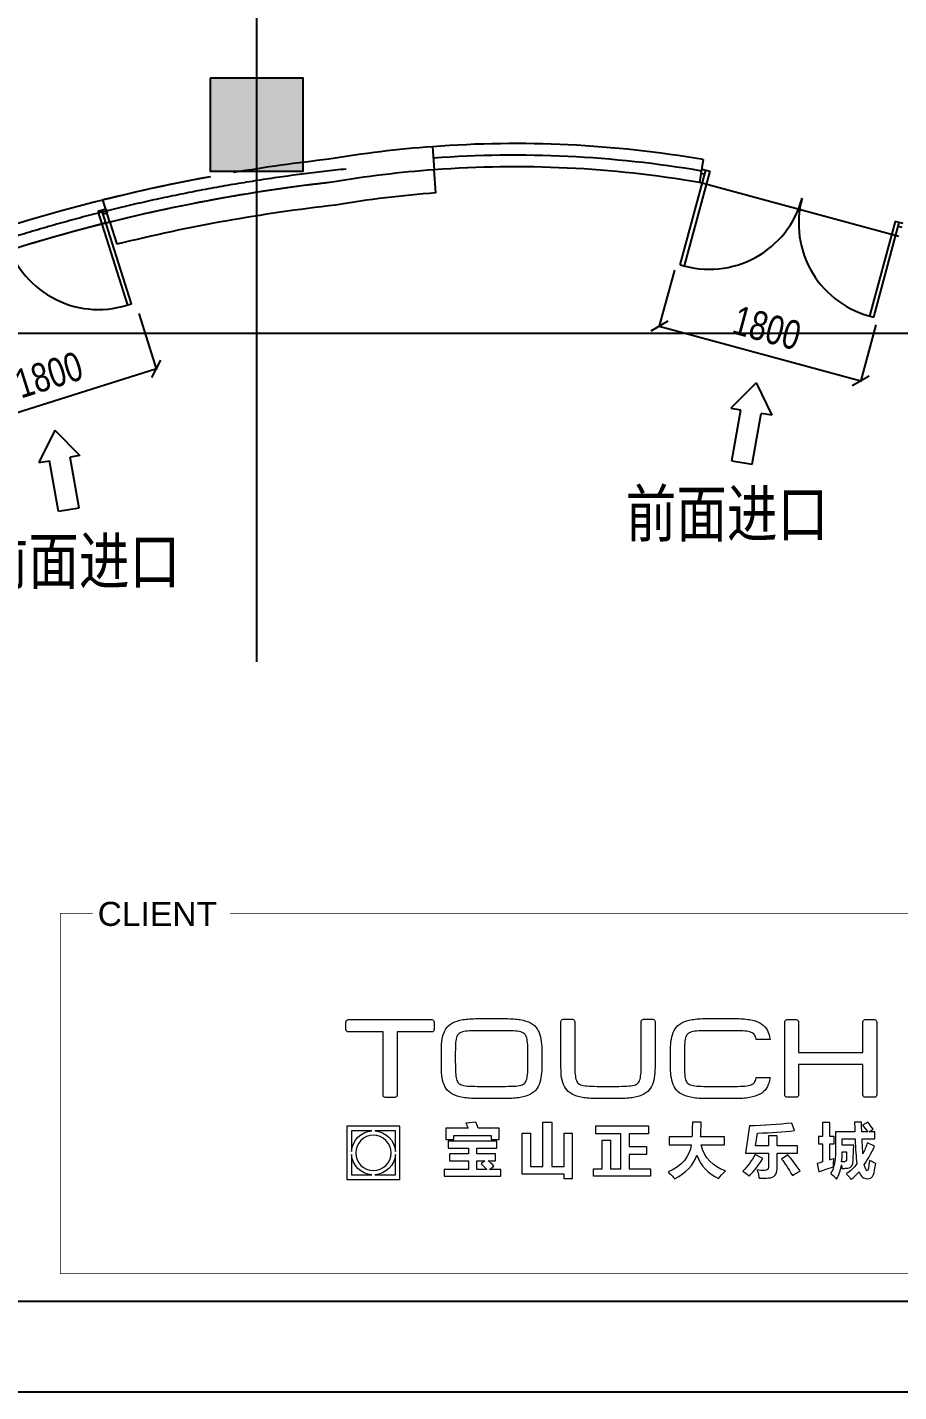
# Model space of a CAD drawing. Extents: x 52040 to 95586, y 96618 to 127411.
# Drawn here: x 68421 to 75936, y 96618 to 108390 of the extents above; entities that cross this region are included whole.
import ezdxf

# ---------------------------------------------------------------- set-up
doc = ezdxf.new("R2010")
doc.units = 0
doc.header["$LTSCALE"] = 1000
doc.linetypes.add('3层防火分区$0$3yCENTER', pattern=[14.5, 10, -1.5, 1.5, -1.5])
doc.linetypes.add('CENTER', pattern=[2, 1.25, -0.25, 0.25, -0.25])
doc.layers.get('Defpoints').update_dxf_attribs({"color": 212})
for name, color, linetype in [('0-土建-墙体', 7, 'Continuous'), ('0-土建-柱', 42, 'Continuous'), ('0-土建-窗', 5, 'Continuous'), ('0-土建-轴线', 12, 'Continuous'), ('0-土建-门窗', 4, 'Continuous'), ('DIM', 3, 'Continuous'), ('图层 1', 7, 'Continuous'), ('新增油烟管井2014-08-06', 2, 'Continuous'), ('轴线', 10, 'CENTER')]:
    doc.layers.add(name, color=color, linetype=linetype)
doc.layers.add('H-外墙百叶', color=3, linetype='Continuous', lineweight=25)
doc.styles.get("Standard").update_dxf_attribs({"font": 'arial.ttf', "width": 0.75})
doc.styles.add('黑体', font='simhei.ttf', dxfattribs={"width": 0.8})
doc.dimstyles.new('DIM-200MM', dxfattribs={"dimtxt": 250, "dimasz": 120, "dimexe": 10, "dimexo": 100, "dimgap": 100, "dimtad": 1, "dimdec": 0, "dimrnd": 5, "dimzin": 1, "dimdsep": 46, "dimtxsty": 'Standard', "dimblk": 'OBLIQUE', "dimcen": 0.5, "dimdle": 1, "dimclrd": 256, "dimclre": 256, "dimclrt": 7, "dimaunit": 1, "dimadec": 0, "dimazin": 0, "dimtfac": 1, "dimtdec": 0, "dimtix": 1, "dimtmove": 2, "dimatfit": 3, "dimfxl": 500, "dimfxlon": 1, "dimtolj": 1, "dimtzin": 1, "dimarcsym": 0})

# ---------------------------------------------------------------- blocks, each defined once
blk = doc.blocks.new('block 38')
at = {"layer": '图层 1', "lineweight": 0}
blk.add_lwpolyline([(116.32, -135.7), (109.08, -135.7), (109.08, -142.94), (116.32, -142.94), (116.32, -135.7), (116.32, -135.7)], dxfattribs=at)
for points, knots in [([(120.65, -121.18), (120.65, -121.18), (109.29, -121.18), (109.29, -121.18), (109.11, -121.18), (108.97, -121.33), (108.97, -121.5), (108.97, -121.5), (108.97, -122.53), (108.97, -122.53), (108.97, -122.7), (109.11, -122.84), (109.29, -122.84), (109.29, -122.84), (113.98, -122.84), (113.98, -122.84), (113.98, -122.84), (114, -122.85), (114.02, -122.85), (114.02, -122.85), (114.02, -131.45), (114.02, -131.45), (114.02, -131.63), (114.16, -131.77), (114.34, -131.77), (114.34, -131.77), (115.6, -131.77), (115.6, -131.77), (115.78, -131.77), (115.92, -131.63), (115.92, -131.45), (115.92, -131.45), (115.92, -122.85), (115.92, -122.85), (115.92, -122.85), (115.96, -122.84), (115.96, -122.84), (115.96, -122.84), (120.65, -122.84), (120.65, -122.84), (120.83, -122.84), (120.97, -122.7), (120.97, -122.53), (120.97, -122.53), (120.97, -121.5), (120.97, -121.5), (120.97, -121.33), (120.83, -121.18), (120.65, -121.18), (120.65, -121.18), (120.65, -121.18), (120.65, -121.18)], [0, 0, 0, 0, 1, 1, 1, 2, 2, 2, 3, 3, 3, 4, 4, 4, 5, 5, 5, 6, 6, 6, 7, 7, 7, 8, 8, 8, 9, 9, 9, 10, 10, 10, 11, 11, 11, 12, 12, 12, 13, 13, 13, 14, 14, 14, 15, 15, 15, 16, 16, 16, 17, 17, 17, 17]), ([(135.45, -123.53), (135.36, -123.12), (135.21, -122.75), (135, -122.44), (134.79, -122.11), (134.49, -121.84), (134.1, -121.63), (133.73, -121.43), (133.26, -121.28), (132.7, -121.18), (132.15, -121.09), (131.48, -121.04), (130.69, -121.04), (130.69, -121.04), (126.89, -121.04), (126.89, -121.04), (126.11, -121.04), (125.43, -121.09), (124.89, -121.18), (124.33, -121.28), (123.86, -121.43), (123.49, -121.63), (123.1, -121.84), (122.8, -122.11), (122.58, -122.44), (122.38, -122.75), (122.22, -123.12), (122.13, -123.53), (122.04, -123.93), (121.99, -124.39), (121.97, -124.88), (121.96, -125.36), (121.95, -125.89), (121.95, -126.48), (121.95, -127.07), (121.96, -127.6), (121.97, -128.08), (121.99, -128.57), (122.04, -129.03), (122.13, -129.43), (122.22, -129.84), (122.38, -130.21), (122.58, -130.53), (122.8, -130.85), (123.1, -131.12), (123.49, -131.33), (123.86, -131.53), (124.33, -131.68), (124.89, -131.78), (125.43, -131.88), (126.11, -131.92), (126.89, -131.92), (126.89, -131.92), (130.69, -131.92), (130.69, -131.92), (131.48, -131.92), (132.15, -131.88), (132.7, -131.78), (133.26, -131.68), (133.73, -131.53), (134.1, -131.33), (134.49, -131.12), (134.79, -130.85), (135, -130.53), (135.21, -130.21), (135.36, -129.84), (135.45, -129.43), (135.54, -129.03), (135.59, -128.58), (135.61, -128.08), (135.63, -127.59), (135.63, -127.06), (135.63, -126.48), (135.63, -125.91), (135.63, -125.37), (135.61, -124.88), (135.59, -124.39), (135.54, -123.93), (135.45, -123.53), (135.45, -123.53), (135.45, -123.53), (135.45, -123.53)], [0, 0, 0, 0, 1, 1, 1, 2, 2, 2, 3, 3, 3, 4, 4, 4, 5, 5, 5, 6, 6, 6, 7, 7, 7, 8, 8, 8, 9, 9, 9, 10, 10, 10, 11, 11, 11, 12, 12, 12, 13, 13, 13, 14, 14, 14, 15, 15, 15, 16, 16, 16, 17, 17, 17, 18, 18, 18, 19, 19, 19, 20, 20, 20, 21, 21, 21, 22, 22, 22, 23, 23, 23, 24, 24, 24, 25, 25, 25, 26, 26, 26, 27, 27, 27, 27]), ([(150.74, -121.13), (150.74, -121.13), (149.47, -121.13), (149.47, -121.13), (149.38, -121.13), (149.3, -121.17), (149.25, -121.23), (149.18, -121.29), (149.15, -121.37), (149.15, -121.45), (149.15, -121.45), (149.16, -126.37), (149.16, -126.37), (149.16, -126.98), (149.16, -127.62), (149.15, -128.05), (149.14, -128.48), (149.1, -128.83), (149.04, -129.11), (148.99, -129.37), (148.91, -129.57), (148.8, -129.72), (148.7, -129.86), (148.56, -129.96), (148.36, -130.04), (148.15, -130.12), (147.86, -130.18), (147.5, -130.21), (147.13, -130.24), (146.66, -130.26), (146.12, -130.26), (146.12, -130.26), (143.16, -130.26), (143.16, -130.26), (142.61, -130.26), (142.14, -130.24), (141.77, -130.21), (141.42, -130.18), (141.13, -130.12), (140.91, -130.04), (140.71, -129.96), (140.57, -129.86), (140.47, -129.72), (140.37, -129.58), (140.29, -129.37), (140.23, -129.12), (140.18, -128.83), (140.14, -128.47), (140.13, -128.05), (140.12, -127.62), (140.12, -126.98), (140.12, -126.37), (140.12, -126.37), (140.12, -121.45), (140.12, -121.45), (140.12, -121.28), (139.97, -121.13), (139.8, -121.13), (139.8, -121.13), (138.54, -121.13), (138.54, -121.13), (138.36, -121.13), (138.22, -121.28), (138.22, -121.45), (138.22, -121.45), (138.22, -126.37), (138.22, -126.37), (138.22, -126.95), (138.22, -127.59), (138.24, -128.07), (138.25, -128.57), (138.3, -129.02), (138.39, -129.42), (138.49, -129.84), (138.64, -130.21), (138.84, -130.52), (139.06, -130.84), (139.36, -131.12), (139.75, -131.33), (140.12, -131.53), (140.59, -131.68), (141.15, -131.78), (141.7, -131.87), (142.37, -131.92), (143.16, -131.92), (143.16, -131.92), (146.12, -131.92), (146.12, -131.92), (146.9, -131.92), (147.58, -131.87), (148.12, -131.78), (148.68, -131.68), (149.15, -131.53), (149.52, -131.33), (149.91, -131.12), (150.21, -130.84), (150.43, -130.52), (150.63, -130.21), (150.78, -129.84), (150.88, -129.42), (150.96, -129.02), (151.02, -128.57), (151.03, -128.07), (151.05, -127.59), (151.06, -126.95), (151.06, -126.37), (151.06, -126.37), (151.06, -121.45), (151.06, -121.45), (151.06, -121.28), (150.91, -121.13), (150.74, -121.13), (150.74, -121.13), (150.74, -121.13), (150.74, -121.13)], [0, 0, 0, 0, 1, 1, 1, 2, 2, 2, 3, 3, 3, 4, 4, 4, 5, 5, 5, 6, 6, 6, 7, 7, 7, 8, 8, 8, 9, 9, 9, 10, 10, 10, 11, 11, 11, 12, 12, 12, 13, 13, 13, 14, 14, 14, 15, 15, 15, 16, 16, 16, 17, 17, 17, 18, 18, 18, 19, 19, 19, 20, 20, 20, 21, 21, 21, 22, 22, 22, 23, 23, 23, 24, 24, 24, 25, 25, 25, 26, 26, 26, 27, 27, 27, 28, 28, 28, 29, 29, 29, 30, 30, 30, 31, 31, 31, 32, 32, 32, 33, 33, 33, 34, 34, 34, 35, 35, 35, 36, 36, 36, 37, 37, 37, 38, 38, 38, 38]), ([(164.81, -129.13), (164.75, -129.38), (164.68, -129.59), (164.57, -129.73), (164.47, -129.87), (164.32, -129.97), (164.13, -130.05), (163.91, -130.14), (163.62, -130.19), (163.27, -130.22), (162.9, -130.25), (162.43, -130.27), (161.88, -130.27), (161.88, -130.27), (158.09, -130.27), (158.09, -130.27), (157.54, -130.27), (157.07, -130.25), (156.69, -130.22), (156.34, -130.19), (156.05, -130.13), (155.83, -130.05), (155.64, -129.97), (155.49, -129.87), (155.39, -129.73), (155.29, -129.59), (155.21, -129.38), (155.15, -129.13), (155.1, -128.84), (155.06, -128.49), (155.05, -128.07), (155.05, -127.64), (155.04, -127.13), (155.04, -126.54), (155.04, -125.95), (155.05, -125.32), (155.05, -124.9), (155.06, -124.48), (155.1, -124.12), (155.15, -123.83), (155.21, -123.58), (155.29, -123.38), (155.39, -123.23), (155.49, -123.1), (155.64, -122.99), (155.83, -122.91), (156.05, -122.83), (156.34, -122.77), (156.69, -122.74), (157.07, -122.71), (157.54, -122.69), (158.08, -122.69), (158.08, -122.69), (161.88, -122.69), (161.88, -122.69), (162.43, -122.69), (162.9, -122.71), (163.27, -122.74), (163.62, -122.77), (163.91, -122.83), (164.13, -122.91), (164.32, -122.99), (164.47, -123.09), (164.57, -123.23), (164.68, -123.38), (164.75, -123.58), (164.81, -123.83), (164.81, -123.85), (164.81, -123.88), (164.82, -123.9), (164.82, -123.9), (166.71, -123.9), (166.71, -123.9), (166.69, -123.77), (166.67, -123.65), (166.64, -123.53), (166.55, -123.11), (166.4, -122.75), (166.2, -122.43), (165.98, -122.11), (165.68, -121.83), (165.29, -121.62), (164.92, -121.42), (164.45, -121.27), (163.89, -121.17), (163.34, -121.08), (162.67, -121.03), (161.88, -121.03), (161.88, -121.03), (158.09, -121.03), (158.09, -121.03), (157.3, -121.03), (156.62, -121.08), (156.08, -121.17), (155.52, -121.27), (155.05, -121.42), (154.68, -121.62), (154.29, -121.83), (153.99, -122.11), (153.77, -122.43), (153.56, -122.74), (153.41, -123.11), (153.32, -123.53), (153.23, -123.93), (153.18, -124.38), (153.16, -124.88), (153.15, -125.32), (153.14, -125.94), (153.14, -126.49), (153.14, -126.49), (153.14, -126.54), (153.14, -126.54), (153.14, -126.54), (153.14, -126.59), (153.14, -126.59), (153.14, -127.13), (153.15, -127.64), (153.16, -128.09), (153.18, -128.58), (153.23, -129.03), (153.32, -129.43), (153.41, -129.85), (153.56, -130.22), (153.77, -130.53), (153.99, -130.86), (154.29, -131.13), (154.68, -131.34), (155.05, -131.54), (155.52, -131.69), (156.08, -131.79), (156.62, -131.88), (157.3, -131.93), (158.08, -131.93), (158.08, -131.93), (161.88, -131.93), (161.88, -131.93), (162.67, -131.93), (163.34, -131.88), (163.89, -131.79), (164.45, -131.69), (164.92, -131.54), (165.29, -131.34), (165.68, -131.13), (165.98, -130.86), (166.2, -130.53), (166.4, -130.22), (166.55, -129.85), (166.64, -129.43), (166.67, -129.32), (166.69, -129.19), (166.71, -129.06), (166.71, -129.06), (164.82, -129.06), (164.82, -129.06), (164.81, -129.09), (164.81, -129.11), (164.81, -129.13), (164.81, -129.13), (164.81, -129.13), (164.81, -129.13)], [0, 0, 0, 0, 1, 1, 1, 2, 2, 2, 3, 3, 3, 4, 4, 4, 5, 5, 5, 6, 6, 6, 7, 7, 7, 8, 8, 8, 9, 9, 9, 10, 10, 10, 11, 11, 11, 12, 12, 12, 13, 13, 13, 14, 14, 14, 15, 15, 15, 16, 16, 16, 17, 17, 17, 18, 18, 18, 19, 19, 19, 20, 20, 20, 21, 21, 21, 22, 22, 22, 23, 23, 23, 24, 24, 24, 25, 25, 25, 26, 26, 26, 27, 27, 27, 28, 28, 28, 29, 29, 29, 30, 30, 30, 31, 31, 31, 32, 32, 32, 33, 33, 33, 34, 34, 34, 35, 35, 35, 36, 36, 36, 37, 37, 37, 38, 38, 38, 39, 39, 39, 40, 40, 40, 41, 41, 41, 42, 42, 42, 43, 43, 43, 44, 44, 44, 45, 45, 45, 46, 46, 46, 47, 47, 47, 48, 48, 48, 49, 49, 49, 50, 50, 50, 51, 51, 51, 52, 52, 52, 53, 53, 53, 53]), ([(180.91, -121.18), (180.91, -121.18), (179.65, -121.18), (179.65, -121.18), (179.48, -121.18), (179.34, -121.33), (179.34, -121.5), (179.34, -121.5), (179.34, -125.59), (179.34, -125.59), (179.34, -125.59), (179.33, -125.63), (179.33, -125.63), (179.33, -125.63), (174.96, -125.63), (174.96, -125.63), (174.96, -125.63), (170.59, -125.63), (170.59, -125.63), (170.59, -125.63), (170.58, -125.59), (170.58, -125.59), (170.58, -125.59), (170.58, -121.5), (170.58, -121.5), (170.58, -121.33), (170.44, -121.18), (170.27, -121.18), (170.27, -121.18), (169.01, -121.18), (169.01, -121.18), (168.83, -121.18), (168.69, -121.33), (168.69, -121.5), (168.69, -121.5), (168.69, -131.42), (168.69, -131.42), (168.69, -131.6), (168.83, -131.74), (169.01, -131.74), (169.01, -131.74), (170.27, -131.74), (170.27, -131.74), (170.44, -131.74), (170.58, -131.6), (170.58, -131.42), (170.58, -131.42), (170.58, -127.34), (170.58, -127.34), (170.58, -127.33), (170.59, -127.31), (170.59, -127.29), (170.59, -127.29), (170.84, -127.29), (170.84, -127.29), (170.84, -127.29), (179.08, -127.29), (179.08, -127.29), (179.08, -127.29), (179.33, -127.29), (179.33, -127.29), (179.33, -127.31), (179.34, -127.33), (179.34, -127.34), (179.34, -127.34), (179.34, -131.42), (179.34, -131.42), (179.34, -131.6), (179.48, -131.74), (179.65, -131.74), (179.65, -131.74), (180.91, -131.74), (180.91, -131.74), (181.09, -131.74), (181.23, -131.6), (181.23, -131.42), (181.23, -131.42), (181.23, -121.5), (181.23, -121.5), (181.23, -121.33), (181.09, -121.18), (180.91, -121.18), (180.91, -121.18), (180.91, -121.18), (180.91, -121.18)], [0, 0, 0, 0, 1, 1, 1, 2, 2, 2, 3, 3, 3, 4, 4, 4, 5, 5, 5, 6, 6, 6, 7, 7, 7, 8, 8, 8, 9, 9, 9, 10, 10, 10, 11, 11, 11, 12, 12, 12, 13, 13, 13, 14, 14, 14, 15, 15, 15, 16, 16, 16, 17, 17, 17, 18, 18, 18, 19, 19, 19, 20, 20, 20, 21, 21, 21, 22, 22, 22, 23, 23, 23, 24, 24, 24, 25, 25, 25, 26, 26, 26, 27, 27, 27, 28, 28, 28, 28]), ([(130.69, -130.26), (130.69, -130.26), (126.89, -130.26), (126.89, -130.26), (126.34, -130.26), (125.87, -130.25), (125.5, -130.22), (125.15, -130.19), (124.86, -130.13), (124.64, -130.04), (124.45, -129.97), (124.31, -129.86), (124.21, -129.73), (124.1, -129.58), (124.02, -129.38), (123.97, -129.12), (123.91, -128.84), (123.88, -128.48), (123.87, -128.06), (123.86, -127.62), (123.85, -127.09), (123.85, -126.48), (123.85, -125.87), (123.85, -125.34), (123.87, -124.9), (123.87, -124.48), (123.91, -124.12), (123.96, -123.84), (124.01, -123.58), (124.1, -123.38), (124.2, -123.24), (124.3, -123.1), (124.45, -123), (124.64, -122.92), (124.86, -122.83), (125.15, -122.77), (125.5, -122.74), (125.88, -122.71), (126.34, -122.7), (126.89, -122.7), (126.89, -122.7), (130.69, -122.7), (130.69, -122.7), (131.24, -122.7), (131.71, -122.71), (132.08, -122.74), (132.43, -122.77), (132.72, -122.83), (132.94, -122.92), (133.13, -123), (133.28, -123.1), (133.38, -123.24), (133.49, -123.38), (133.56, -123.58), (133.62, -123.84), (133.67, -124.13), (133.71, -124.48), (133.72, -124.9), (133.73, -125.34), (133.73, -125.88), (133.73, -126.48), (133.73, -127.09), (133.73, -127.62), (133.72, -128.06), (133.71, -128.48), (133.67, -128.84), (133.62, -129.12), (133.56, -129.38), (133.49, -129.58), (133.38, -129.73), (133.28, -129.86), (133.13, -129.97), (132.94, -130.04), (132.72, -130.13), (132.43, -130.19), (132.08, -130.22), (131.71, -130.25), (131.24, -130.26), (130.69, -130.26), (130.69, -130.26), (130.69, -130.26), (130.69, -130.26)], [0, 0, 0, 0, 1, 1, 1, 2, 2, 2, 3, 3, 3, 4, 4, 4, 5, 5, 5, 6, 6, 6, 7, 7, 7, 8, 8, 8, 9, 9, 9, 10, 10, 10, 11, 11, 11, 12, 12, 12, 13, 13, 13, 14, 14, 14, 15, 15, 15, 16, 16, 16, 17, 17, 17, 18, 18, 18, 19, 19, 19, 20, 20, 20, 21, 21, 21, 22, 22, 22, 23, 23, 23, 24, 24, 24, 25, 25, 25, 26, 26, 26, 27, 27, 27, 27]), ([(109.72, -136.33), (109.72, -136.33), (112.51, -136.33), (112.51, -136.33), (111.01, -136.43), (109.81, -137.63), (109.72, -139.12), (109.72, -139.12), (109.72, -136.33), (109.72, -136.33), (109.72, -136.33), (109.72, -136.33), (109.72, -136.33)], [0, 0, 0, 0, 1, 1, 1, 2, 2, 2, 3, 3, 3, 4, 4, 4, 4]), ([(110.29, -139.33), (110.29, -138), (111.37, -136.92), (112.71, -136.92), (114.03, -136.92), (115.11, -138), (115.11, -139.33), (115.11, -140.66), (114.03, -141.74), (112.71, -141.74), (111.37, -141.74), (110.29, -140.66), (110.29, -139.33), (110.29, -139.33), (110.29, -139.33), (110.29, -139.33)], [0, 0, 0, 0, 1, 1, 1, 2, 2, 2, 3, 3, 3, 4, 4, 4, 5, 5, 5, 5]), ([(115.69, -139.12), (115.59, -137.63), (114.39, -136.43), (112.9, -136.33), (112.9, -136.33), (115.69, -136.33), (115.69, -136.33), (115.69, -136.33), (115.69, -139.12), (115.69, -139.12), (115.69, -139.12), (115.69, -139.12), (115.69, -139.12)], [0, 0, 0, 0, 1, 1, 1, 2, 2, 2, 3, 3, 3, 4, 4, 4, 4]), ([(109.72, -142.31), (109.72, -142.31), (109.72, -139.52), (109.72, -139.52), (109.81, -141.01), (111.01, -142.21), (112.51, -142.31), (112.51, -142.31), (109.72, -142.31), (109.72, -142.31), (109.72, -142.31), (109.72, -142.31), (109.72, -142.31)], [0, 0, 0, 0, 1, 1, 1, 2, 2, 2, 3, 3, 3, 4, 4, 4, 4]), ([(115.69, -142.31), (115.69, -142.31), (112.9, -142.31), (112.9, -142.31), (114.39, -142.21), (115.59, -141.01), (115.69, -139.52), (115.69, -139.52), (115.69, -142.31), (115.69, -142.31), (115.69, -142.31), (115.69, -142.31), (115.69, -142.31)], [0, 0, 0, 0, 1, 1, 1, 2, 2, 2, 3, 3, 3, 4, 4, 4, 4])]:
    blk.add_open_spline(points, degree=3, knots=knots, dxfattribs=at)
blk = doc.blocks.new('block 39')
at = {"layer": '图层 1', "lineweight": 0}
for points in [[(139.78, -142.84), (138.66, -142.84), (138.66, -142.21), (132.96, -142.21), (132.96, -136.65), (134.08, -136.65), (134.08, -141.19), (135.77, -141.19), (135.77, -135.16), (136.97, -135.16), (136.97, -141.19), (138.66, -141.19), (138.66, -136.65), (139.78, -136.65), (139.78, -142.84)], [(142.67, -142.48), (142.67, -141.48), (143.83, -141.48), (143.83, -137.58), (144.99, -137.58), (144.99, -141.48), (146.38, -141.48), (146.38, -136.71), (143, -136.71), (143, -135.62), (150.16, -135.62), (150.16, -136.71), (147.54, -136.71), (147.54, -138.44), (149.86, -138.44), (149.86, -139.53), (147.54, -139.53), (147.54, -141.48), (150.42, -141.48), (150.42, -142.48), (142.67, -142.48)]]:
    blk.add_lwpolyline(points, dxfattribs=at)
for points, knots in [([(129.84, -135.95), (129.84, -135.95), (129.84, -137.51), (129.84, -137.51), (129.84, -137.51), (128.74, -137.51), (128.74, -137.51), (128.74, -137.51), (128.74, -136.95), (128.74, -136.95), (128.74, -136.95), (123.64, -136.95), (123.64, -136.95), (123.64, -136.95), (123.64, -137.51), (123.64, -137.51), (123.64, -137.51), (122.55, -137.51), (122.55, -137.51), (122.55, -137.51), (122.55, -135.95), (122.55, -135.95), (122.55, -135.95), (125.6, -135.95), (125.6, -135.95), (125.47, -135.69), (125.37, -135.46), (125.3, -135.26), (125.3, -135.26), (126.66, -135.12), (126.66, -135.12), (126.72, -135.32), (126.82, -135.6), (126.96, -135.95), (126.96, -135.95), (129.84, -135.95), (129.84, -135.95)], [0, 0, 0, 0, 1, 1, 1, 2, 2, 2, 3, 3, 3, 4, 4, 4, 5, 5, 5, 6, 6, 6, 7, 7, 7, 8, 8, 8, 9, 9, 9, 10, 10, 10, 11, 11, 11, 12, 12, 12, 12]), ([(152.95, -138.24), (152.95, -138.24), (152.95, -137.15), (152.95, -137.15), (152.95, -137.15), (156.06, -137.15), (156.06, -137.15), (156.1, -136.57), (156.12, -135.91), (156.12, -135.16), (156.12, -135.16), (157.32, -135.16), (157.32, -135.16), (157.32, -135.4), (157.31, -135.73), (157.28, -136.15), (157.28, -136.62), (157.27, -136.95), (157.25, -137.15), (157.25, -137.15), (160.5, -137.15), (160.5, -137.15), (160.5, -137.15), (160.5, -138.24), (160.5, -138.24), (160.5, -138.24), (157.32, -138.24), (157.32, -138.24), (157.78, -140.01), (158.89, -141.19), (160.63, -141.78), (160.23, -142.16), (159.92, -142.5), (159.7, -142.81), (158.24, -142.12), (157.25, -141.07), (156.72, -139.63), (156.28, -140.98), (155.27, -142.05), (153.71, -142.84), (153.68, -142.82), (153.64, -142.77), (153.57, -142.68), (153.29, -142.35), (153.03, -142.09), (152.81, -141.92), (154.73, -141.05), (155.78, -139.83), (155.96, -138.24), (155.96, -138.24), (152.95, -138.24), (152.95, -138.24)], [0, 0, 0, 0, 1, 1, 1, 2, 2, 2, 3, 3, 3, 4, 4, 4, 5, 5, 5, 6, 6, 6, 7, 7, 7, 8, 8, 8, 9, 9, 9, 10, 10, 10, 11, 11, 11, 12, 12, 12, 13, 13, 13, 14, 14, 14, 15, 15, 15, 16, 16, 16, 17, 17, 17, 17]), ([(166.47, -138.34), (166.47, -138.34), (166.47, -137.01), (166.47, -137.01), (166.47, -137.01), (167.66, -137.01), (167.66, -137.01), (167.66, -137.01), (167.66, -138.34), (167.66, -138.34), (167.66, -138.34), (170.44, -138.34), (170.44, -138.34), (170.44, -138.34), (170.44, -139.36), (170.44, -139.36), (170.44, -139.36), (167.66, -139.36), (167.66, -139.36), (167.66, -139.36), (167.66, -141.48), (167.66, -141.48), (167.66, -142.28), (167.27, -142.7), (166.5, -142.74), (166.15, -142.74), (165.72, -142.75), (165.21, -142.78), (165.19, -142.69), (165.16, -142.57), (165.14, -142.41), (165.1, -142.19), (165.03, -141.94), (164.94, -141.65), (165.27, -141.69), (165.61, -141.72), (165.94, -141.72), (166.29, -141.72), (166.47, -141.56), (166.47, -141.25), (166.47, -141.25), (166.47, -139.36), (166.47, -139.36), (166.47, -139.36), (163.35, -139.36), (163.35, -139.36), (163.35, -139.36), (163.92, -135.65), (163.92, -135.65), (165.88, -135.61), (167.79, -135.48), (169.65, -135.26), (169.65, -135.26), (170.04, -136.28), (170.04, -136.28), (168.48, -136.48), (166.8, -136.59), (165.01, -136.62), (165.01, -136.62), (164.71, -138.34), (164.71, -138.34), (164.71, -138.34), (166.47, -138.34), (166.47, -138.34)], [0, 0, 0, 0, 1, 1, 1, 2, 2, 2, 3, 3, 3, 4, 4, 4, 5, 5, 5, 6, 6, 6, 7, 7, 7, 8, 8, 8, 9, 9, 9, 10, 10, 10, 11, 11, 11, 12, 12, 12, 13, 13, 13, 14, 14, 14, 15, 15, 15, 16, 16, 16, 17, 17, 17, 18, 18, 18, 19, 19, 19, 20, 20, 20, 21, 21, 21, 21]), ([(178.03, -140.29), (177.99, -140.98), (177.74, -141.35), (177.27, -141.42), (177.21, -141.42), (177.11, -141.42), (176.97, -141.42), (176.77, -141.44), (176.61, -141.45), (176.48, -141.45), (176.48, -141.27), (176.45, -141.11), (176.41, -140.95), (176.28, -141.75), (176.06, -142.39), (175.75, -142.88), (175.59, -142.7), (175.36, -142.48), (175.05, -142.21), (175.01, -142.17), (174.97, -142.14), (174.95, -142.11), (175.13, -141.87), (175.26, -141.57), (175.35, -141.22), (175.02, -141.31), (174.52, -141.47), (173.86, -141.72), (173.62, -141.78), (173.44, -141.84), (173.33, -141.88), (173.33, -141.88), (173.13, -140.76), (173.13, -140.76), (173.4, -140.69), (173.64, -140.62), (173.86, -140.56), (173.86, -140.56), (173.86, -138.07), (173.86, -138.07), (173.86, -138.07), (173.3, -138.07), (173.3, -138.07), (173.3, -138.07), (173.3, -137.08), (173.3, -137.08), (173.3, -137.08), (173.86, -137.08), (173.86, -137.08), (173.86, -137.08), (173.86, -135.19), (173.86, -135.19), (173.86, -135.19), (174.85, -135.19), (174.85, -135.19), (174.85, -135.19), (174.85, -137.08), (174.85, -137.08), (174.85, -137.08), (175.42, -137.08), (175.42, -137.08), (175.42, -137.08), (175.42, -138.07), (175.42, -138.07), (175.42, -138.07), (174.85, -138.07), (174.85, -138.07), (174.85, -138.07), (174.85, -140.29), (174.85, -140.29), (174.9, -140.27), (174.94, -140.25), (174.99, -140.23), (175.1, -140.2), (175.23, -140.17), (175.38, -140.13), (175.36, -140.41), (175.35, -140.77), (175.35, -141.19), (175.53, -140.59), (175.62, -139.89), (175.62, -139.1), (175.62, -139.1), (175.62, -136.45), (175.62, -136.45), (175.62, -136.45), (178.23, -136.45), (178.23, -136.45), (178.23, -136.32), (178.23, -136.11), (178.23, -135.82), (178.21, -135.53), (178.2, -135.31), (178.2, -135.16), (178.2, -135.16), (179.16, -135.16), (179.16, -135.16), (179.16, -135.75), (179.17, -136.18), (179.19, -136.45), (179.19, -136.45), (179.99, -136.45), (179.99, -136.45), (179.77, -136.14), (179.53, -135.84), (179.29, -135.56), (179.29, -135.56), (179.99, -135.12), (179.99, -135.12), (180.25, -135.46), (180.51, -135.78), (180.75, -136.09), (180.75, -136.09), (180.19, -136.45), (180.19, -136.45), (180.19, -136.45), (180.98, -136.45), (180.98, -136.45), (180.98, -136.45), (180.98, -137.41), (180.98, -137.41), (180.98, -137.41), (179.23, -137.41), (179.23, -137.41), (179.27, -138.18), (179.3, -138.86), (179.33, -139.43), (179.57, -138.97), (179.78, -138.47), (179.95, -137.94), (179.95, -137.94), (180.92, -138.4), (180.92, -138.4), (180.5, -139.35), (180.03, -140.2), (179.52, -140.95), (179.66, -141.48), (179.8, -141.75), (179.95, -141.75), (180.06, -141.75), (180.15, -141.29), (180.22, -140.36), (180.53, -140.51), (180.82, -140.65), (181.08, -140.76), (180.99, -141.42), (180.89, -141.93), (180.78, -142.28), (180.63, -142.68), (180.35, -142.86), (179.95, -142.84), (179.42, -142.84), (179.05, -142.53), (178.83, -141.92), (178.47, -142.29), (178.11, -142.63), (177.74, -142.94), (177.6, -142.77), (177.41, -142.53), (177.17, -142.25), (177.13, -142.2), (177.09, -142.17), (177.07, -142.15), (177.6, -141.86), (178.09, -141.4), (178.53, -140.76), (178.4, -139.96), (178.31, -138.85), (178.27, -137.41), (178.27, -137.41), (176.51, -137.41), (176.51, -137.41), (176.51, -137.41), (176.51, -138.27), (176.51, -138.27), (176.51, -138.27), (178.1, -138.27), (178.1, -138.27), (178.05, -138.87), (178.03, -139.54), (178.03, -140.29)], [0, 0, 0, 0, 1, 1, 1, 2, 2, 2, 3, 3, 3, 4, 4, 4, 5, 5, 5, 6, 6, 6, 7, 7, 7, 8, 8, 8, 9, 9, 9, 10, 10, 10, 11, 11, 11, 12, 12, 12, 13, 13, 13, 14, 14, 14, 15, 15, 15, 16, 16, 16, 17, 17, 17, 18, 18, 18, 19, 19, 19, 20, 20, 20, 21, 21, 21, 22, 22, 22, 23, 23, 23, 24, 24, 24, 25, 25, 25, 26, 26, 26, 27, 27, 27, 28, 28, 28, 29, 29, 29, 30, 30, 30, 31, 31, 31, 32, 32, 32, 33, 33, 33, 34, 34, 34, 35, 35, 35, 36, 36, 36, 37, 37, 37, 38, 38, 38, 39, 39, 39, 40, 40, 40, 41, 41, 41, 42, 42, 42, 43, 43, 43, 44, 44, 44, 45, 45, 45, 46, 46, 46, 47, 47, 47, 48, 48, 48, 49, 49, 49, 50, 50, 50, 51, 51, 51, 52, 52, 52, 53, 53, 53, 54, 54, 54, 55, 55, 55, 56, 56, 56, 57, 57, 57, 58, 58, 58, 59, 59, 59, 60, 60, 60, 60]), ([(122.35, -142.48), (122.35, -142.48), (122.35, -141.58), (122.35, -141.58), (122.35, -141.58), (125.63, -141.58), (125.63, -141.58), (125.63, -141.58), (125.63, -140.39), (125.63, -140.39), (125.63, -140.39), (123.08, -140.39), (123.08, -140.39), (123.08, -140.39), (123.08, -139.43), (123.08, -139.43), (123.08, -139.43), (125.63, -139.43), (125.63, -139.43), (125.63, -139.43), (125.63, -138.67), (125.63, -138.67), (125.63, -138.67), (122.88, -138.67), (122.88, -138.67), (122.88, -138.67), (122.88, -137.74), (122.88, -137.74), (122.88, -137.74), (129.51, -137.74), (129.51, -137.74), (129.51, -137.74), (129.51, -138.67), (129.51, -138.67), (129.51, -138.67), (126.79, -138.67), (126.79, -138.67), (126.79, -138.67), (126.79, -139.43), (126.79, -139.43), (126.79, -139.43), (129.31, -139.43), (129.31, -139.43), (129.31, -139.43), (129.31, -140.39), (129.31, -140.39), (129.31, -140.39), (128.31, -140.39), (128.31, -140.39), (128.56, -140.59), (128.82, -140.83), (129.11, -141.12), (129.11, -141.12), (128.51, -141.58), (128.51, -141.58), (128.51, -141.58), (130.04, -141.58), (130.04, -141.58), (130.04, -141.58), (130.04, -142.48), (130.04, -142.48), (130.04, -142.48), (122.35, -142.48), (122.35, -142.48)], [0, 0, 0, 0, 1, 1, 1, 2, 2, 2, 3, 3, 3, 4, 4, 4, 5, 5, 5, 6, 6, 6, 7, 7, 7, 8, 8, 8, 9, 9, 9, 10, 10, 10, 11, 11, 11, 12, 12, 12, 13, 13, 13, 14, 14, 14, 15, 15, 15, 16, 16, 16, 17, 17, 17, 18, 18, 18, 19, 19, 19, 20, 20, 20, 21, 21, 21, 21]), ([(176.44, -140.56), (176.58, -140.56), (176.68, -140.56), (176.74, -140.56), (176.98, -140.56), (177.11, -140.44), (177.11, -140.19), (177.11, -139.88), (177.11, -139.55), (177.11, -139.2), (177.11, -139.2), (176.51, -139.2), (176.51, -139.2), (176.51, -139.66), (176.49, -140.12), (176.44, -140.56)], [0, 0, 0, 0, 1, 1, 1, 2, 2, 2, 3, 3, 3, 4, 4, 4, 5, 5, 5, 5]), ([(127.35, -140.82), (127.35, -140.82), (127.88, -140.39), (127.88, -140.39), (127.88, -140.39), (126.79, -140.39), (126.79, -140.39), (126.79, -140.39), (126.79, -141.58), (126.79, -141.58), (126.79, -141.58), (128.15, -141.58), (128.15, -141.58), (127.88, -141.32), (127.62, -141.07), (127.35, -140.82)], [0, 0, 0, 0, 1, 1, 1, 2, 2, 2, 3, 3, 3, 4, 4, 4, 5, 5, 5, 5]), ([(164.68, -139.56), (164.68, -139.56), (165.7, -140.09), (165.7, -140.09), (165.13, -141.02), (164.51, -141.82), (163.85, -142.48), (163.54, -142.19), (163.25, -141.97), (162.99, -141.82), (163.63, -141.15), (164.19, -140.4), (164.68, -139.56)], [0, 0, 0, 0, 1, 1, 1, 2, 2, 2, 3, 3, 3, 4, 4, 4, 4]), ([(168.26, -140.16), (168.26, -140.16), (169.12, -139.6), (169.12, -139.6), (169.47, -139.97), (170.03, -140.7), (170.81, -141.78), (170.63, -141.87), (170.38, -142.01), (170.04, -142.21), (169.91, -142.3), (169.81, -142.37), (169.75, -142.41), (169.19, -141.46), (168.7, -140.71), (168.26, -140.16)], [0, 0, 0, 0, 1, 1, 1, 2, 2, 2, 3, 3, 3, 4, 4, 4, 5, 5, 5, 5])]:
    blk.add_open_spline(points, degree=3, knots=knots, dxfattribs=at)
blk = doc.blocks.new('block 37')
at = {"layer": '图层 1'}
for name in ['block 38', 'block 39']:
    blk.add_blockref(name, (0, 0), dxfattribs=at)
blk = doc.blocks.new('A$C2fd5aa51')
at = {"layer": '图层 1'}
blk.add_blockref('block 37', (-182.2, 146.46), dxfattribs=at)
blk = doc.blocks.new('A$C867084c2')
at = {"layer": '新增油烟管井2014-08-06', "color": 2, "xscale": 52.8, "yscale": 52.8, "zscale": 52.8}
blk.add_blockref('A$C2fd5aa51', (5920.4, -2099.2), dxfattribs=at)
blk = doc.blocks.new('气流方向')
at = {"color": 2}
for p, q in [((84.2, 92), (84.2, 45)), ((210, 0), (84.2, 92)), ((-138.8, -45), (-138.8, 45)), ((-138.8, 45), (84.2, 45)), ((210, 0), (84.2, -88)), ((-138.8, -45), (84.2, -45)), ((84.2, -88), (84.2, -45))]:
    blk.add_line(p, q, dxfattribs=at)
blk = doc.blocks.new('_Oblique')
at = {"color": 0, "linetype": 'ByBlock', "lineweight": -2}
blk.add_line((-0.5, -0.5), (0.5, 0.5), dxfattribs=at)
blk = doc.blocks.new('*D286')
at = {"layer": 'Defpoints', "color": 0, "transparency": 16777216}
for p in [(69194, 106518), (67478, 105976), (69533, 105444)]:
    blk.add_point(p, dxfattribs=at)
at = {"layer": 'DIM', "lineweight": -2, "transparency": 16777216}
for p, q in [((69382, 105921), (69536, 105435)), ((67666, 105380), (67819, 104893)), ((67815, 104902), (69534, 105445))]:
    blk.add_line(p, q, dxfattribs=at)
at = {"layer": 'DIM', "lineweight": -2, "transparency": 16777216, "xscale": 120, "yscale": 120, "zscale": 120}
for p, rotation in [((69533, 105444), 17.51166293424804), ((67816, 104903), 197.5116629342481)]:
    blk.add_blockref('_Oblique', p, dxfattribs=dict(at, rotation=rotation))
at = {"layer": 'DIM', "color": 7, "transparency": 16777216, "insert": (68606, 105391), "char_height": 250, "attachment_point": 5, "rotation": 17.5117}
blk.add_mtext('\\A1;1800', dxfattribs=at)
blk = doc.blocks.new('*D289')
at = {"layer": 'Defpoints', "color": 0, "transparency": 16777216}
for p in [(74185, 106967), (75922, 106497), (75609, 105342)]:
    blk.add_point(p, dxfattribs=at)
at = {"layer": 'DIM', "lineweight": -2, "transparency": 16777216}
for p, q in [((74003, 106295), (73869, 105802)), ((73871, 105812), (75610, 105341)), ((75740, 105824), (75607, 105332))]:
    blk.add_line(p, q, dxfattribs=at)
at = {"layer": 'DIM', "lineweight": -2, "transparency": 16777216, "xscale": 120, "yscale": 120, "zscale": 120}
for p, rotation in [((73872, 105812), 164.8502812921538), ((75609, 105342), 344.8502812921537)]:
    blk.add_blockref('_Oblique', p, dxfattribs=dict(at, rotation=rotation))
at = {"layer": 'DIM', "color": 7, "transparency": 16777216, "insert": (74800, 105796), "char_height": 250, "attachment_point": 5, "rotation": 344.8503}
blk.add_mtext('\\A1;1800', dxfattribs=at)

msp = doc.modelspace()

# ---------------------------------------------------------------- hatches: boundary and pattern name
msp.add_hatch(color=256).paths.add_polyline_path([(70798.8, 107950), (69998.8, 107950), (69998.8, 107150), (70798.8, 107150)])

# ---------------------------------------------------------------- linework, layer by layer
at = {"color": 4}
for p, q in [((74052.8, 106342), (74273.7, 107157.8)), ((74308.4, 107148.4), (74087.3, 106331.8)), ((74238.9, 107167.2), (74229.5, 107132.5)), ((74229.5, 107132.5), (74264.2, 107123.1)), ((74238.9, 107167.2), (74308.4, 107148.4)), ((69098.1, 106822.3), (69029.5, 106800.6)), ((69029.5, 106800.6), (69284, 105993.8)), ((69318.1, 106005.4), (69063.8, 106811.4)), ((69109, 106787.9), (69074.6, 106777.1)), ((75906.8, 106715.6), (75685.8, 105899)), ((75720.7, 105890.4), (75941.6, 106706.2)), ((75976.3, 106696.8), (75906.8, 106715.6)), ((75966.9, 106662.1), (75932.2, 106671.5))]:
    msp.add_line(p, q, dxfattribs=at)
msp.add_line((69098.1, 106822.3), (69109, 106787.9))
for points in [[(52662.1, 126633.4), (94963.6, 126633.4), (94963.6, 97395.7), (52662.1, 97395.7)], [(69998.8, 107950), (69998.8, 107150), (70798.8, 107150), (70798.8, 107950)]]:
    msp.add_lwpolyline(points, close=True)
at = {"const_width": 5.18}
msp.add_lwpolyline([(70168.1, 100745.4), (85549.2, 100745.4), (85549.2, 97635.7), (68704.6, 97635.7), (68704.6, 100745.4), (68984.4, 100745.4)], dxfattribs=at)
msp.add_lwpolyline([(52040, 98691.7), (52040, 96618.1), (93512, 96618.1)])
at = {"color": 4}
for centre, start, end in [((74303.7, 107131), 252.35837, 344.85028), ((75902.1, 106698.2), 164.85028, 257.34219), ((69034.9, 106783.4), 197.50982, 290.00173)]:
    msp.add_arc(centre, 828, start, end, dxfattribs=at)
at = {"layer": '0-土建-墙体'}
for p, q in [((71914.9, 107360.1), (71929.7, 107160.7)), ((71944.5, 106961.2), (71929.7, 107160.7)), ((69133.7, 106709.6), (69073.4, 106900.7)), ((69133.7, 106709.6), (69194, 106518.5))]:
    msp.add_line(p, q, dxfattribs=at)
for centre, radius, start, end in [((72672.2, 92503.9), 14839.7, 96.38522, 99.58965), ((72627, 97770.2), 9616.4, 94.24695, 99.60929), ((72627, 97770.2), 9416.4, 94.24695, 99.64347), ((72672.2, 92503.9), 14839.7, 100.37371, 104.03466), ((72672.2, 92503.9), 14639.7, 96.36315, 103.9871), ((72672.2, 92503.9), 14639.7, 96.36315, 100.51703), ((72627, 97770.2), 9216.4, 94.24695, 99.67901), ((72672.2, 92503.9), 14439.7, 96.34038, 103.93822)]:
    msp.add_arc(centre, radius, start, end, dxfattribs=at)
at = {"layer": '0-土建-柱'}
for p, q in [((69998.8, 107950), (69998.8, 107150)), ((70798.8, 107950), (69998.8, 107950)), ((70798.8, 107150), (70798.8, 107950)), ((71914.9, 107360.1), (71929.7, 107160.7)), ((69998.8, 107150), (70798.8, 107150))]:
    msp.add_line(p, q, dxfattribs=at)
for centre, radius, start, end in [((72672.2, 92503.9), 14839.7, 96.38522, 99.58965), ((72627, 97770.2), 9616.4, 94.24695, 99.60929), ((72627, 97770.2), 9416.4, 94.24695, 99.64347), ((72672.2, 92503.9), 14839.7, 100.37371, 118.46229), ((72672.2, 92503.9), 14639.7, 96.36315, 118.66017)]:
    msp.add_arc(centre, radius, start, end, dxfattribs=at)
at = {"layer": '0-土建-窗', "color": 4}
for p in [(74251.1, 107248.4), (75936.5, 106585.8)]:
    msp.add_line(p, (74217.3, 107051.3), dxfattribs=at)
at = {"layer": '0-土建-窗'}
msp.add_arc((72672.1, 92504.4), 14639.3, 103.98715, 111.03651, dxfattribs=at)
at = {"layer": '0-土建-轴线', "color": 251, "linetype": '3层防火分区$0$3yCENTER'}
msp.add_arc((72672.2, 92503.9), 14739.7, 95.844, 119.75744, dxfattribs=at)
at = {"layer": '0-土建-门窗'}
for radius in [9616.4, 9516.4, 9416.4]:
    msp.add_arc((72627, 97770.2), radius, 80.27708, 94.24695, dxfattribs=at)
at = {"layer": '轴线', "ltscale": 500}
for p, q in [((70398.8, 125293), (70398.8, 102914.5)), ((57440.6, 105750), (87205, 105750))]:
    msp.add_line(p, q, dxfattribs=at)

# ---------------------------------------------------------------- block references
at = {"layer": 'H-外墙百叶'}
for p, xscale, yscale, zscale, rotation in [((74632.9, 104908.8), -1.999999999999999, 2, 2, 259.9999999999998), ((68730.8, 104500.4), 1.999999999999998, 1.999999999999998, 1.999999999999998, 100.0000000000002)]:
    msp.add_blockref('气流方向', p, dxfattribs=dict(at, xscale=xscale, yscale=yscale, zscale=zscale, rotation=rotation))
at = {"layer": '新增油烟管井2014-08-06', "color": 2, "xscale": 1.2, "yscale": 1.2, "zscale": 1.2}
msp.add_blockref('A$C867084c2', (68704.6, 100745.4), dxfattribs=at)

# ---------------------------------------------------------------- texts
msp.add_text('CLIENT', height=207.36).set_placement((69027.3, 100637))
at = {"layer": '新增油烟管井2014-08-06', "color": 0, "style": '黑体', "width": 0.8}
for p in [(73582.1, 103994.9), (67992.8, 103586.4)]:
    msp.add_text('前面进口', height=400, dxfattribs=at).set_placement(p)

# ---------------------------------------------------------------- dimensions: what is measured, and where the dimension line sits
at = {"layer": 'DIM'}
for p1, p2, distance, picture, middle in [((74184.7, 106967.1), (75922.2, 106496.7), -1196.8, '*D289', (74800.2, 105796.4)), ((67477.7, 105976), (69194.3, 106517.6), -1125.4, '*D286', (68606.1, 105390.6))]:
    dim = msp.add_aligned_dim(p1=p1, p2=p2, distance=distance, dimstyle='DIM-200MM', dxfattribs=at)
    dim.commit()
    dim.dimension.update_dxf_attribs({"geometry": picture, "text_midpoint": middle})

doc.saveas('drawing.dxf')
